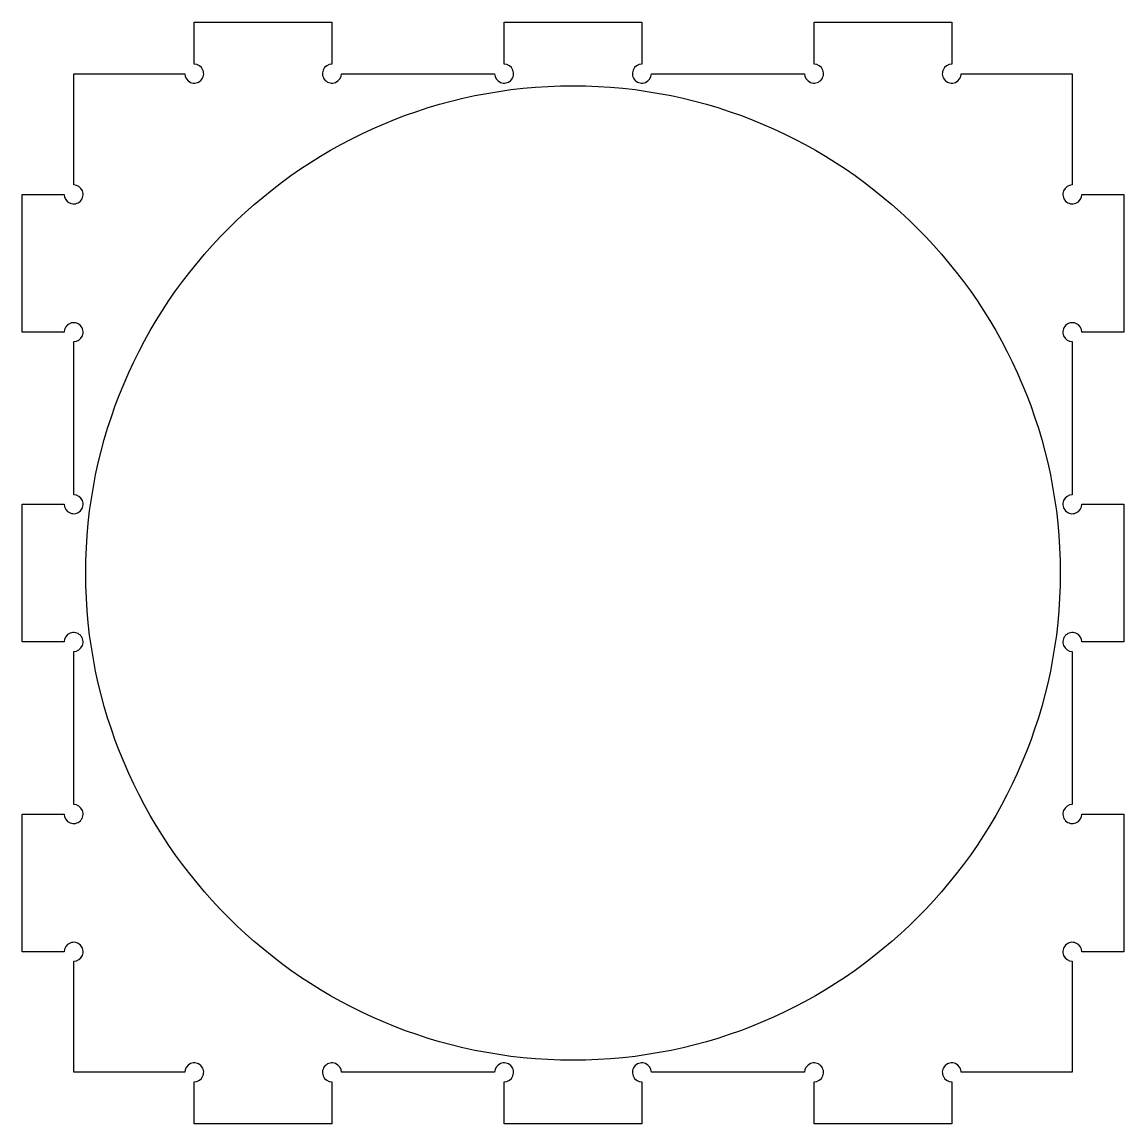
# Model space of a CAD drawing. Header units: millimetres. Extents: x -32 to 32, y -32 to 32.
import ezdxf

# ---------------------------------------------------------------- set-up
doc = ezdxf.new("R2010")
doc.units = ezdxf.units.MM
doc.layers.get('0').update_dxf_attribs({"linetype": 'CONTINUOUS'})

msp = doc.modelspace()

# ---------------------------------------------------------------- linework, layer by layer
msp.add_lwpolyline([(-29.55, 13.989), (-32, 13.989), (-32, 21.989), (-29.55, 21.989, 2.414214), (-29, 22.539), (-29, 29), (-22.55, 29, 2.414214), (-22, 29.55), (-22, 32), (-14, 32), (-14, 29.55, 2.414214), (-13.45, 29), (-4.55, 29, 2.414214), (-4, 29.55), (-4, 32), (4, 32), (4, 29.55, 2.414214), (4.55, 29), (13.45, 29, 2.414214), (14, 29.55), (14, 32), (22, 32), (22, 29.55, 2.414214), (22.55, 29), (29, 29), (29, 22.539, 2.414214), (29.55, 21.989), (32, 21.989), (32, 13.989), (29.55, 13.989, 2.414214), (29, 13.439), (29, 4.545, 2.414214), (29.55, 3.995), (32, 3.995), (32, -4.005), (29.55, -4.005, 2.414214), (29, -4.555), (29, -13.45, 2.414214), (29.55, -14), (32, -14), (32, -22), (29.55, -22, 2.414214), (29, -22.55), (29, -29), (22.55, -29, 2.414214), (22, -29.55), (22, -32), (14, -32), (14, -29.55, 2.414214), (13.45, -29), (4.55, -29, 2.414214), (4, -29.55), (4, -32), (-4, -32), (-4, -29.55, 2.414214), (-4.55, -29), (-13.45, -29, 2.414214), (-14, -29.55), (-14, -32), (-22, -32), (-22, -29.55, 2.414214), (-22.55, -29), (-29, -29), (-29, -22.55, 2.414214), (-29.55, -22), (-32, -22), (-32, -14), (-29.55, -14, 2.414214), (-29, -13.45), (-29, -4.555, 2.414214), (-29.55, -4.005), (-32, -4.005), (-32, 3.995), (-29.55, 3.995, 2.414214), (-29, 4.545), (-29, 13.439, 2.414214)], format="xyb", close=True)
msp.add_circle((0, 0), 28.3)

doc.saveas('drawing.dxf')
